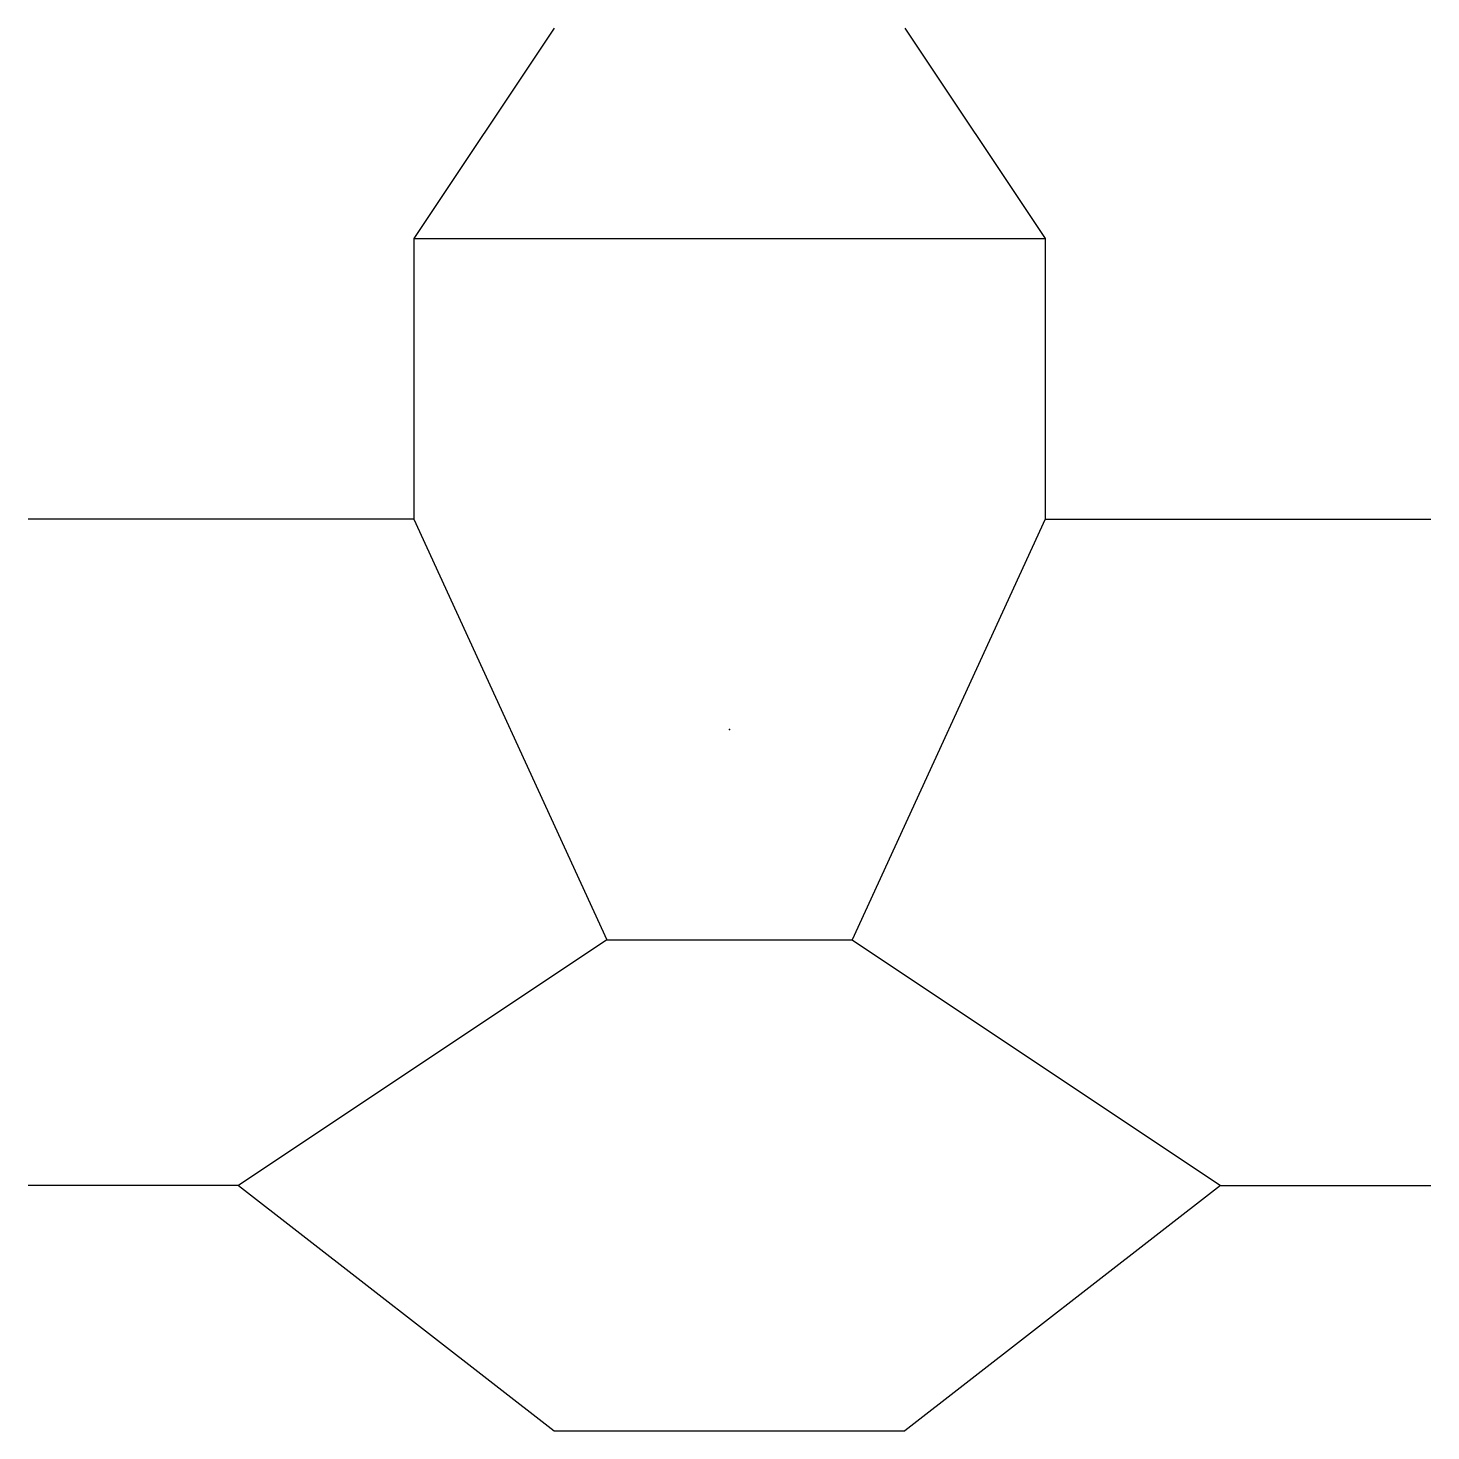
# Model space of a CAD drawing. Header units: millimetres. Extents: x -10 to 10, y -10 to 10.
import ezdxf

# ---------------------------------------------------------------- set-up
doc = ezdxf.new("R2010")
doc.units = ezdxf.units.MM
doc.header["$PDSIZE"] = -1

msp = doc.modelspace()

# ---------------------------------------------------------------- linework, layer by layer
at = {"color": 7, "linetype": 'Continuous'}
for p, q in [((-2.5, 10), (-4.5, 7)), ((2.5, 10), (4.5, 7)), ((-4.5, 7), (-4.5, 3)), ((-4.5, 7), (4.5, 7)), ((4.5, 7), (4.5, 3)), ((-4.5, 3), (-10, 3)), ((-4.5, 3), (-1.75, -3)), ((4.5, 3), (1.75, -3)), ((4.5, 3), (10, 3)), ((-1.75, -3), (-7, -6.5)), ((-1.75, -3), (1.75, -3)), ((1.75, -3), (7, -6.5)), ((-7, -6.5), (-10, -6.5)), ((-7, -6.5), (-2.5, -10)), ((7, -6.5), (2.5, -10)), ((7, -6.5), (10, -6.5)), ((-2.5, -10), (2.5, -10))]:
    msp.add_line(p, q, dxfattribs=at)
msp.add_point((0, 0), dxfattribs=at)

doc.saveas('drawing.dxf')
